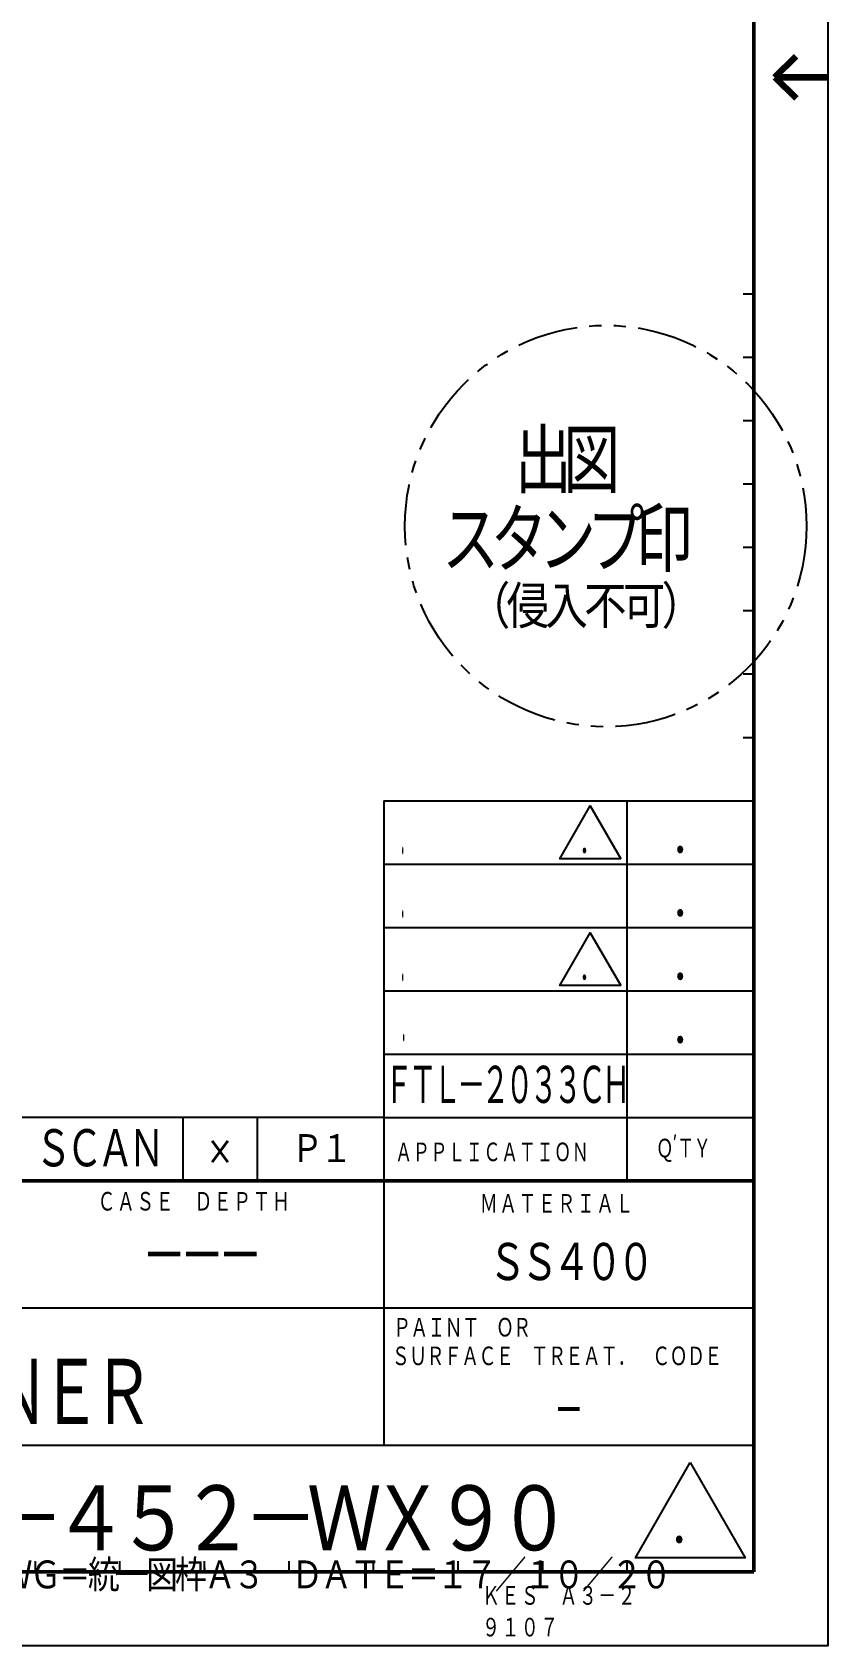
# Model space of a CAD drawing. Header units: millimetres. Extents: x -148 to 272, y -162 to 135.
# Drawn here: x 196.7 to 272, y -162 to -9.2 of the extents above; entities that cross this region are included whole.
import ezdxf

# ---------------------------------------------------------------- set-up
doc = ezdxf.new("R2010")
doc.units = ezdxf.units.MM
doc.header["$LTSCALE"] = 0.18229
doc.linetypes.add('PHANTOM', pattern=[63.5, 31.75, -6.35, 6.35, -6.35, 6.35, -6.35])
for name, color, linetype in [('NoLayerName_001', 7, 'Continuous'), ('NoLayerName_002', 7, 'Continuous'), ('NoLayerName_003', 7, 'Continuous')]:
    doc.layers.add(name, color=color, linetype=linetype)
doc.layers.add('SX_DraftLine', color=7, linetype='Continuous', plot=False)
doc.styles.get("Standard").update_dxf_attribs({"font": 'txt', "bigfont": 'extfont2'})

# ---------------------------------------------------------------- blocks, each defined once
blk = doc.blocks.new('JZB_0001')
at = {"layer": 'SX_DraftLine', "color": 8, "linetype": 'PHANTOM', "lineweight": 25}
blk.add_circle((19, 19), 19, dxfattribs=at)
at = {"layer": 'SX_DraftLine', "color": 8, "lineweight": 25}
for s, insert, char_height, width, attachment_point, line_spacing_factor in [('\\A1;\\W0.816497;\\T0.816497;{\\A1;\\H0.50x;\\S\u3000^ ;}\u3000出図\\Pスタンプ印', (3.52, 21.66), 6, 31.231, 4, 0.75), ('\\A1;\\W0.912871;\\T0.912871;（侵入不可）', (16.95, 11.3), 4, 27.9339, 5, 0.6)]:
    blk.add_mtext(s, dxfattribs=dict(at, insert=insert, char_height=char_height, width=width, attachment_point=attachment_point, line_spacing_factor=line_spacing_factor))

msp = doc.modelspace()

# ---------------------------------------------------------------- linework, layer by layer
at = {"layer": 'NoLayerName_001', "color": 4, "linetype": 'Continuous', "lineweight": 25}
for points in [[(252.4254, -87.5), (246.6519, -87.5), (249.5386, -82.5)], [(252.4254, -99.5), (246.6519, -99.5), (249.5386, -94.5)]]:
    msp.add_lwpolyline(points, close=True, dxfattribs=at)
at = {"layer": 'NoLayerName_002', "color": 4, "linetype": 'Continuous', "lineweight": 50}
for p, q in [((265, 128), (265, -155)), ((77, -118), (265, -118)), ((265, -155), (-133, -155))]:
    msp.add_line(p, q, dxfattribs=at)
at = {"layer": 'NoLayerName_002', "color": 4, "linetype": 'Continuous', "lineweight": 100}
for q in [(268.9999, -11.5), (272, -13.5), (268.9999, -15.5)]:
    msp.add_line((267, -13.5), q, dxfattribs=at)
at = {"layer": 'NoLayerName_002', "color": 4, "linetype": 'Continuous', "lineweight": 25}
for p, q in [((264, -34), (265, -34)), ((264, -40), (265, -40)), ((264, -46), (265, -46)), ((264, -52), (265, -52)), ((264, -58), (265, -58)), ((264, -64), (265, -64)), ((264, -70), (265, -70)), ((264, -76), (265, -76)), ((230, -82), (230, -143)), ((230, -82), (265, -82)), ((253, -82), (253, -118)), ((230, -88), (265, -88)), ((230, -94), (265, -94)), ((230, -100), (265, -100)), ((230, -106), (265, -106)), ((230, -112), (77, -112)), ((211, -118), (211, -112)), ((218, -112), (218, -118)), ((230, -112), (265, -112)), ((77, -130), (265, -130)), ((77, -143), (265, -143)), ((197, -154), (197, -155)), ((205, -154), (205, -155)), ((213, -154), (213, -155)), ((221, -154), (221, -155)), ((229, -154), (229, -155)), ((237, -154), (237, -155)), ((245, -154), (245, -155)), ((253, -154), (253, -155))]:
    msp.add_line(p, q, dxfattribs=at)
for points in [[(-148, 135), (272, 135), (272, -162), (-148, -162)], [(258.9999, -144.668), (264.1949, -153.666), (253.8049, -153.666)]]:
    msp.add_lwpolyline(points, close=True, dxfattribs=at)

# ---------------------------------------------------------------- block references
at = {"layer": 'NoLayerName_002'}
msp.add_blockref('JZB_0001', (232, -75), dxfattribs=at)

# ---------------------------------------------------------------- texts
at = {"layer": 'NoLayerName_001', "color": 4, "lineweight": 25, "char_height": 4, "attachment_point": 7, "line_spacing_factor": 0.6}
for insert in [(231.5871, -87.5), (231.5871, -93.5), (231.5871, -99.5), (231.6735, -105.2122)]:
    msp.add_mtext('\\A1;\\W0.153139;\\T0.750000;．', dxfattribs=dict(at, insert=insert))
at = {"layer": 'NoLayerName_001', "color": 4, "lineweight": 25, "line_spacing_factor": 0.6}
for s, insert, char_height, width, attachment_point in [('\\A1;\\W0.649152;\\T0.912871;．', (248.4719, -87.3), 3, 2.266663, 7), ('\\A1;\\W0.833333;．', (259, -85.4), 4, 4.25, 5), ('\\A1;\\W0.833333;．', (259, -91.4), 4, 4.25, 5), ('\\A1;\\W0.649152;\\T0.912871;．', (248.4719, -99.3), 3, 2.266663, 7), ('\\A1;\\W0.833333;．', (259, -97.4), 4, 4.25, 5), ('\\A1;\\W0.833333;．', (259, -103.4), 4, 4.25, 5), ('\\A1;\\W0.833333;×', (214.5, -115), 3, 3.1875, 5), ('\\A1;\\W0.912871;\\T0.912871;Ｐ１', (224, -115), 3, 6.983463, 5), ('\\A1;\\W0.769801;\\T0.796863;－－－', (212.5, -125.1476), 5, 14.722441, 5), ('\\A1;\\W0.812233;\\T0.812233;ＳＳ４００', (247.5, -125.7677), 4, 20.711938, 5), ('\\A1;\\W0.575109;\\T0.807893;－', (246.0825, -142.0508), 4.5, 3.012188, 7), ('\\A1;\\W0.914590;．', (258.9999, -150.7177), 4, 4.664407, 5)]:
    msp.add_mtext(s, dxfattribs=dict(at, insert=insert, char_height=char_height, width=width, attachment_point=attachment_point))
at = {"layer": 'NoLayerName_001', "color": 254, "lineweight": 50, "insert": (241.5, -109), "char_height": 4, "width": 31.166667, "attachment_point": 5, "line_spacing_factor": 0.6}
msp.add_mtext('\\A1;\\W0.611111;\\T0.750000;ＦＴＬ－２０３３ＣＨ', dxfattribs=at)
at = {"layer": 'NoLayerName_001', "color": 4, "lineweight": 50, "char_height": 7, "line_spacing_factor": 0.6}
for s, insert, width, attachment_point in [('\\A1;\\W0.755929;\\T0.755929;ＬＩＮＥＲ', (195, -138.1712), 33.73333, 5), ('\\A1;\\W0.917087;\\T0.825379;９ＮＫ－４５２－ＷＸ９０', (174.7052, -153.6457), 98.220065, 7)]:
    msp.add_mtext(s, dxfattribs=dict(at, insert=insert, width=width, attachment_point=attachment_point))
at = {"layer": 'NoLayerName_002', "color": 4, "lineweight": 25, "attachment_point": 7, "line_spacing_factor": 0.6}
for s, insert, char_height, width in [('\\A1;\\W0.786801;\\T0.786801;ＳＣＡＮ', (197, -117), 4, 16.050747), ('\\A1;\\W0.735343;\\T1.032987;ＡＰＰＬＩＣＡＴＩＯＮ', (231.0691, -116.3188), 2, 21.30678), ('\\A1;\\W0.755099;\\T0.943877;Ｑ’ＴＹ', (255.755, -116.2054), 2, 7.702013), ('\\A1;\\W0.769800;\\T1.082533;ＣＡＳＥ\u3000ＤＥＰＴＨ', (202.9129, -120.9937), 2, 21.25), ('\\A1;\\W0.769800;\\T1.082533;ＭＡＴＥＲＩＡＬ', (239.087, -121.1938), 2, 17), ('\\A1;\\W0.767946;\\T0.959936;ＰＡＩＮＴ\u3000ＯＲ', (230.89, -132.9193), 2, 15.666106), ('\\A1;\\W0.772992;\\T0.966240;ＳＵＲＦＡＣＥ\u3000ＴＲＥＡＴ．\u3000ＣＯＤＥ', (230.7491, -135.6279), 2, 37.451463), ('\\A1;\\W0.769801;\\T1.082531;ＫＥＳ\u3000Ａ３－２', (239.2987, -158.3118), 2, 17), ('\\A1;\\W0.769801;\\T1.082531;９１０７', (239.2987, -161.3118), 2, 8.5)]:
    msp.add_mtext(s, dxfattribs=dict(at, insert=insert, char_height=char_height, width=width))
at = {"layer": 'NoLayerName_003', "color": 3, "lineweight": 50, "insert": (257, -157), "char_height": 3, "width": 237.437729, "attachment_point": 9, "line_spacing_factor": 0.6}
msp.add_mtext('\\A1;\\W0.912871;\\T0.912871;ＧＲＯＵＰ＝Ｊ：￥ＮＴＣ￥コマツＮＴＣ新システム＿ＧＤＭＳ￥ＮＴＣ新図枠（ＫＥＳ準拠）\u3000ＤＷＧ＝統一図枠Ａ３\u3000ＤＡＴＥ＝１７／１０／２０', dxfattribs=at)

doc.saveas('drawing.dxf')
